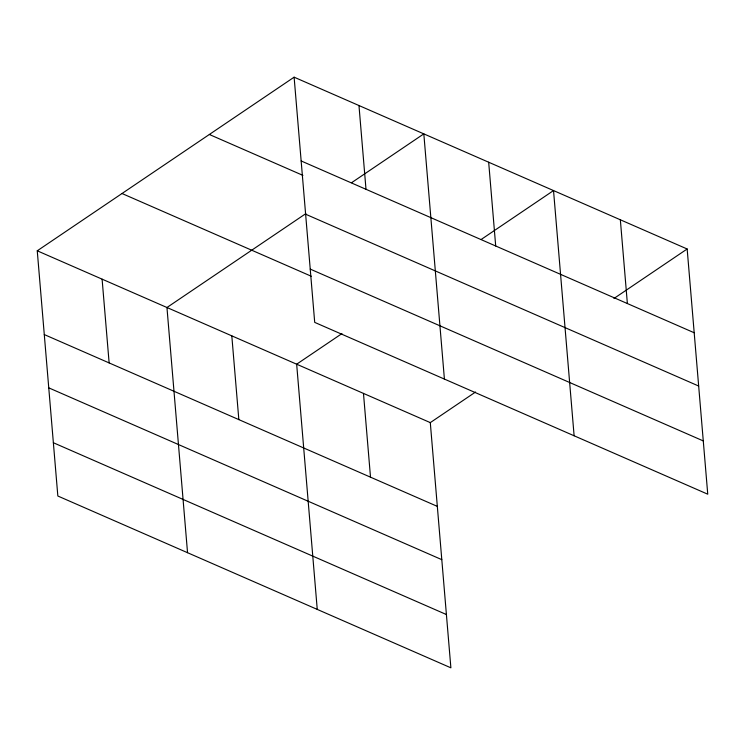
<?xml version="1.0" encoding="UTF-8"?>
<svg xmlns="http://www.w3.org/2000/svg" width="745" height="745" viewBox="0 0 745 745"><rect width="100%" height="100%" fill="white"/><g stroke="black" fill="none" stroke-linecap="round" stroke-linejoin="round"><path stroke-width="1.12" d="M475.561 392.019L430.293 422.62L450.883 667.818L57.84 496.012L37.25 250.804L294.117 77.182L687.16 248.988L707.75 494.196L314.707 322.38L294.117 77.182M305.832 213.629L166.954 307.508L187.544 552.706M351.575 182.711L423.821 133.876L444.411 379.084M341.927 333.602L296.659 364.203L317.249 609.401M481.279 239.406L553.526 190.571L574.116 435.778M613.954 298.475L687.16 248.988M301.148 160.948L694.191 332.754M209.354 134.482L302.908 175.373M305.627 214.215L698.67 386.031M310.237 269.103L703.28 440.919M122.012 193.514L311.261 276.237M37.25 250.804L430.293 422.62M44.281 334.57L437.324 506.377M48.76 387.847L441.804 559.653M53.37 442.735L446.413 614.541M620.343 219.784L627.374 303.541M488.673 162.224L495.704 245.99M358.969 105.529L366 189.295M363.476 393.407L370.507 477.173M231.807 335.855L238.838 419.612M102.102 279.161L109.133 362.917"/></g></svg>
